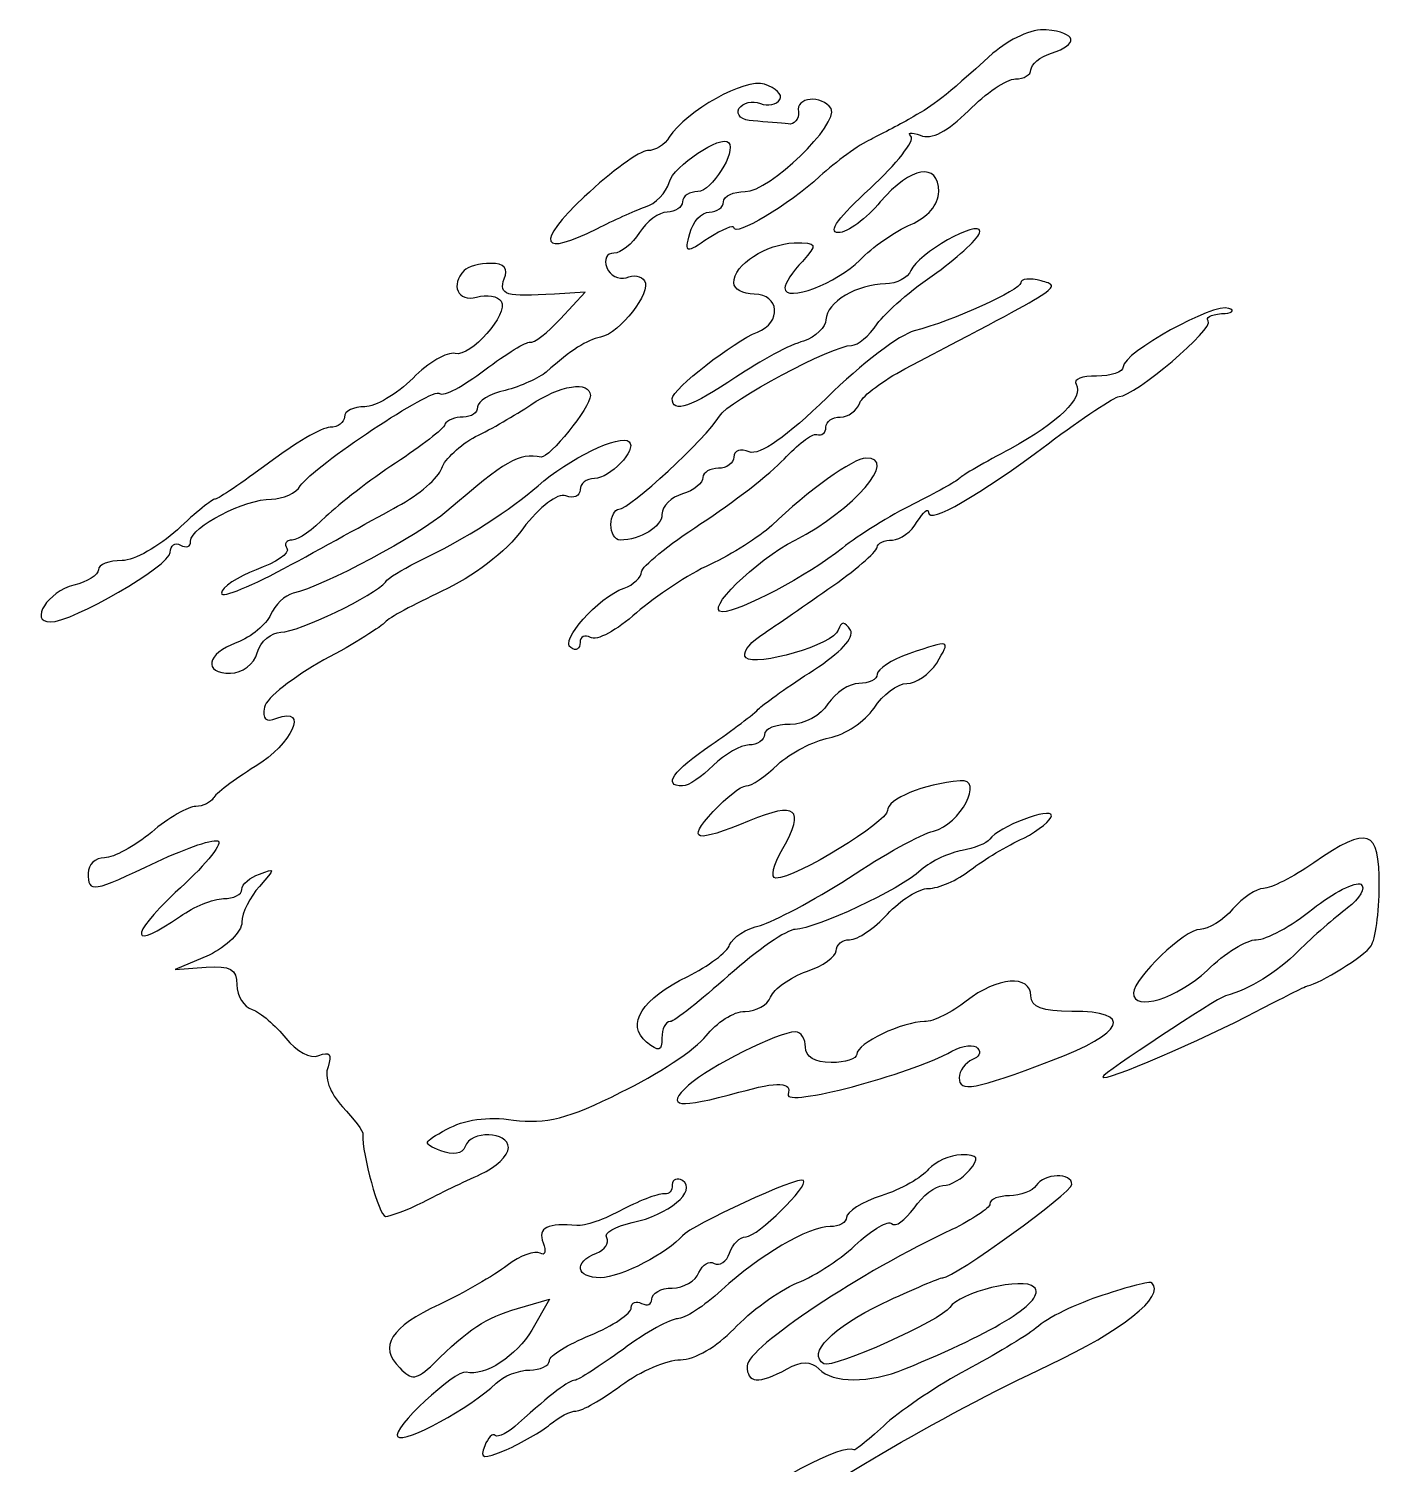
# Model space of a CAD drawing. Extents: x 0 to 69.4, y 0 to 30.3.
# Drawn here: x 67.052 to 69.34, y 9.787 to 12.219 of the extents above; entities that cross this region are included whole.
import ezdxf

# ---------------------------------------------------------------- set-up
doc = ezdxf.new("R2010")
doc.units = 0
doc.header["$MEASUREMENT"] = 0
doc.layers.get('0').update_dxf_attribs({"linetype": 'CONTINUOUS'})

msp = doc.modelspace()

# ---------------------------------------------------------------- linework, layer by layer
at = {"color": 0, "linetype": 'CONTINUOUS'}
for p, q in [((68.6853, 12.1774), (68.6853, 12.1774)), ((67.7896, 11.8094), (67.7896, 11.8094)), ((67.9944, 11.7729), (67.9424, 11.7695)), ((67.9528, 11.7278), (67.9944, 11.7729)), ((69.2286, 10.806), (69.2286, 10.806)), ((67.3574, 10.6498), (67.3001, 10.6255)), ((67.3001, 10.6255), (67.3522, 10.629)), ((68.6401, 10.5717), (68.6401, 10.5717)), ((68.576, 10.287), (68.576, 10.287)), ((68.1419, 10.261), (68.1419, 10.261)), ((68.7582, 10.2592), (68.7582, 10.2592)), ((68.8711, 10.0735), (68.8711, 10.0735)), ((67.8799, 10.0509), (67.9338, 10.0666)), ((67.9338, 10.0666), (67.9042, 10.0145))]:
    msp.add_line(p, q, dxfattribs=at)
for points in [[(68.7756, 12.2173), (68.7512, 12.2191), (68.7131, 12.2017), (68.6853, 12.1774)], [(68.7843, 12.1774), (68.8311, 12.193), (68.8276, 12.2121), (68.7756, 12.2173)], [(68.6853, 12.1774), (68.5985, 12.0993), (68.5864, 12.0906), (68.5499, 12.0698)], [(68.7496, 12.1496), (68.7496, 12.1583), (68.7651, 12.1722), (68.7843, 12.1774)], [(68.7235, 12.134), (68.7374, 12.134), (68.7496, 12.1409), (68.7496, 12.1496)], [(68.2982, 12.1253), (68.2653, 12.1357), (68.1663, 12.0802), (68.1368, 12.0351)], [(68.3243, 12.0993), (68.3294, 12.108), (68.3174, 12.1184), (68.2982, 12.1253)], [(68.6436, 12.0802), (68.6732, 12.1097), (68.7079, 12.134), (68.7235, 12.134)], [(68.2549, 12.0837), (68.2618, 12.0941), (68.2774, 12.0975), (68.2913, 12.0923)], [(68.2913, 12.0923), (68.3035, 12.0871), (68.319, 12.0906), (68.3243, 12.0993)], [(68.4111, 12.0837), (68.3954, 12.108), (68.3503, 12.1028), (68.3556, 12.0784)], [(68.2792, 12.0629), (68.26, 12.0629), (68.2496, 12.0732), (68.2549, 12.0837)], [(68.2653, 11.9431), (68.3069, 11.9431), (68.425, 12.0577), (68.4111, 12.0837)], [(68.3556, 12.0784), (68.3572, 12.0663), (68.3486, 12.0559), (68.3382, 12.0577)], [(68.5499, 12.0698), (68.5308, 12.0577), (68.4979, 12.042), (68.4788, 12.0316)], [(68.5621, 12.0386), (68.5811, 12.0299), (68.6089, 12.0455), (68.6436, 12.0802)], [(68.1368, 11.9587), (68.1438, 11.9865), (68.2253, 12.0403), (68.2375, 12.0264)], [(68.3382, 12.0577), (68.326, 12.0594), (68.3, 12.0611), (68.2792, 12.0629)], [(68.5464, 12.0368), (68.5394, 12.0438), (68.5464, 12.0438), (68.5621, 12.0386)], [(68.1368, 12.0351), (68.1299, 12.0229), (68.1125, 12.0125), (68.1003, 12.0125)], [(68.2375, 12.0264), (68.2514, 12.0108), (68.2079, 11.9431), (68.1854, 11.9431)], [(68.4788, 12.0316), (68.4579, 12.0229), (68.4197, 11.9934), (68.3919, 11.9691)], [(68.4771, 11.9483), (68.5222, 11.99), (68.5533, 12.0299), (68.5464, 12.0368)], [(68.1003, 12.0125), (68.0864, 12.0125), (68.0396, 11.9778), (67.9928, 11.9344)], [(68.5933, 11.9431), (68.5933, 11.9934), (68.5464, 11.9865), (68.4944, 11.9257)], [(68.3919, 11.9691), (68.3399, 11.9205), (68.2461, 11.865), (68.2461, 11.8823)], [(68.0951, 11.917), (68.1142, 11.9222), (68.1315, 11.9413), (68.1368, 11.9587)], [(68.1854, 11.9431), (68.1715, 11.9431), (68.1593, 11.9361), (68.1593, 11.9257)], [(68.2288, 11.9257), (68.2288, 11.9361), (68.2461, 11.9431), (68.2653, 11.9431)], [(68.4232, 11.8736), (68.4042, 11.8736), (68.425, 11.9014), (68.4771, 11.9483)], [(68.5464, 11.8875), (68.5742, 11.8997), (68.5933, 11.9205), (68.5933, 11.9431)], [(67.9928, 11.9344), (67.9094, 11.8545), (67.9181, 11.832), (68.0153, 11.8806)], [(68.0153, 11.8806), (68.0414, 11.8945), (68.0778, 11.9101), (68.0951, 11.917)], [(68.1593, 11.9257), (68.1593, 11.917), (68.1472, 11.9084), (68.1333, 11.9084)], [(68.2044, 11.9084), (68.2183, 11.9084), (68.2288, 11.917), (68.2288, 11.9257)], [(68.4944, 11.9257), (68.4718, 11.8979), (68.4389, 11.8736), (68.4232, 11.8736)], [(68.1333, 11.9084), (68.1194, 11.9084), (68.0986, 11.8927), (68.0864, 11.8736)], [(68.1715, 11.8719), (68.1767, 11.8927), (68.1924, 11.9084), (68.2044, 11.9084)], [(68.6628, 11.8754), (68.6628, 11.8979), (68.5568, 11.8372), (68.5464, 11.8094)], [(68.0864, 11.8736), (68.0743, 11.8545), (68.0551, 11.8389), (68.0431, 11.8389)], [(68.2044, 11.865), (68.1646, 11.8372), (68.1628, 11.8389), (68.1715, 11.8719)], [(68.2461, 11.8823), (68.2461, 11.8875), (68.2271, 11.8788), (68.2044, 11.865)], [(68.4597, 11.8268), (68.4806, 11.8493), (68.5188, 11.8754), (68.5464, 11.8875)], [(68.5899, 11.8059), (68.6297, 11.8354), (68.6628, 11.865), (68.6628, 11.8754)], [(68.2461, 11.7886), (68.2461, 11.8198), (68.3017, 11.8545), (68.3486, 11.8563)], [(68.3486, 11.8563), (68.3885, 11.8563), (68.3885, 11.8545), (68.3625, 11.825)], [(67.8347, 11.8216), (67.8157, 11.8216), (67.7949, 11.8163), (67.7896, 11.8094)], [(67.8574, 11.7955), (67.8643, 11.8129), (67.8574, 11.8216), (67.8347, 11.8216)], [(68.0431, 11.8389), (68.031, 11.8389), (68.0257, 11.8285), (68.031, 11.8146)], [(68.3329, 11.7799), (68.3329, 11.7538), (68.4215, 11.7886), (68.4597, 11.8268)], [(68.3625, 11.825), (68.3451, 11.8077), (68.3329, 11.7868), (68.3329, 11.7799)], [(67.7896, 11.8094), (67.7653, 11.7851), (67.7792, 11.7556), (67.8104, 11.7643)], [(67.9424, 11.7695), (67.8608, 11.7643), (67.8469, 11.7677), (67.8574, 11.7955)], [(68.031, 11.8146), (68.0361, 11.8007), (68.0517, 11.7938), (68.0639, 11.7972)], [(68.0639, 11.7972), (68.076, 11.8025), (68.0899, 11.8007), (68.0951, 11.792)], [(68.4892, 11.7191), (68.5031, 11.7382), (68.5482, 11.7782), (68.5899, 11.8059)], [(68.5464, 11.8094), (68.5413, 11.7972), (68.5222, 11.7868), (68.5031, 11.7868)], [(68.7669, 11.792), (68.7478, 11.7972), (68.7322, 11.7955), (68.7322, 11.7886)], [(68.0951, 11.792), (68.1072, 11.7729), (68.0535, 11.7035), (68.0206, 11.6966)], [(68.2808, 11.7695), (68.2618, 11.7695), (68.2461, 11.7782), (68.2461, 11.7886)], [(68.5031, 11.7868), (68.4563, 11.7868), (68.4024, 11.7556), (68.4024, 11.7261)], [(68.536, 11.6427), (68.8068, 11.7851), (68.8033, 11.7816), (68.7669, 11.792)], [(68.7322, 11.7886), (68.7322, 11.7764), (68.6176, 11.7243), (68.5517, 11.707)], [(67.8521, 11.7573), (67.866, 11.7365), (67.8, 11.6618), (67.774, 11.6688)], [(67.8104, 11.7643), (67.8278, 11.7695), (67.8469, 11.766), (67.8521, 11.7573)], [(68.2861, 11.7052), (68.3278, 11.7209), (68.3243, 11.7695), (68.2808, 11.7695)], [(69.0846, 11.7452), (69.0603, 11.7556), (68.9058, 11.6705), (68.9058, 11.6462)], [(67.9007, 11.6879), (67.9076, 11.6861), (67.9303, 11.7035), (67.9528, 11.7278)], [(68.4024, 11.7261), (68.4024, 11.7139), (68.385, 11.6966), (68.3642, 11.6896)], [(68.8989, 11.5959), (68.9249, 11.5959), (69.0619, 11.7122), (69.0499, 11.7243)], [(69.0499, 11.7243), (69.0446, 11.7295), (69.0533, 11.7347), (69.0724, 11.7365)], [(69.0724, 11.7365), (69.0897, 11.7365), (69.0967, 11.7417), (69.0846, 11.7452)], [(68.1419, 11.5924), (68.1419, 11.608), (68.2461, 11.6896), (68.2861, 11.7052)], [(68.5517, 11.707), (68.529, 11.7018), (68.4614, 11.6514), (68.4042, 11.5942)], [(68.4458, 11.6827), (68.4563, 11.6827), (68.4753, 11.6983), (68.4892, 11.7191)], [(67.8243, 11.641), (67.8608, 11.6688), (67.8956, 11.6896), (67.9007, 11.6879)], [(68.0206, 11.6966), (67.9963, 11.6913), (67.9719, 11.6757), (67.9285, 11.6375)], [(68.2218, 11.5629), (68.2375, 11.589), (68.4146, 11.6827), (68.4458, 11.6827)], [(68.3642, 11.6896), (68.3417, 11.6844), (68.2913, 11.6566), (68.2496, 11.6288)], [(67.774, 11.6688), (67.7601, 11.6722), (67.7289, 11.6532), (67.7028, 11.6271)], [(67.7028, 11.6271), (67.675, 11.5993), (67.6386, 11.5786), (67.6213, 11.5786)], [(67.7479, 11.6011), (67.7549, 11.5959), (67.7879, 11.6132), (67.8243, 11.641)], [(67.9285, 11.6375), (67.9164, 11.6271), (67.8851, 11.6132), (67.859, 11.6063)], [(68.2496, 11.6288), (68.175, 11.5786), (68.1419, 11.5664), (68.1419, 11.5924)], [(68.4597, 11.5855), (68.4649, 11.5976), (68.4996, 11.6236), (68.536, 11.6427)], [(68.8607, 11.6306), (68.8364, 11.6306), (68.8207, 11.6254), (68.826, 11.6167)], [(68.9058, 11.6462), (68.9058, 11.6375), (68.885, 11.6306), (68.8607, 11.6306)], [(67.5119, 11.4449), (67.5344, 11.4779), (67.7375, 11.6132), (67.7479, 11.6011)], [(67.859, 11.6063), (67.8331, 11.6011), (67.8122, 11.5872), (67.8122, 11.5786)], [(67.9025, 11.582), (67.9511, 11.615), (68.0032, 11.6236), (68.0032, 11.5976)], [(68.826, 11.6167), (68.8399, 11.5942), (68.7964, 11.5525), (68.7149, 11.5074)], [(67.6213, 11.5786), (67.6021, 11.5786), (67.5865, 11.5716), (67.5865, 11.5612)], [(67.8122, 11.5786), (67.8122, 11.5681), (67.8018, 11.5612), (67.7879, 11.5612)], [(67.8088, 11.5282), (67.8347, 11.5404), (67.8764, 11.5647), (67.9025, 11.582)], [(68.0032, 11.5976), (68.0032, 11.5768), (67.9338, 11.4918), (67.9199, 11.4935)], [(68.4042, 11.5942), (68.3364, 11.5282), (68.2896, 11.4952), (68.2722, 11.5022)], [(68.4267, 11.5612), (68.4406, 11.5612), (68.4544, 11.5716), (68.4597, 11.5855)], [(68.779, 11.5161), (68.8364, 11.5595), (68.8919, 11.5959), (68.8989, 11.5959)], [(67.5865, 11.5612), (67.5865, 11.5525), (67.5761, 11.5438), (67.5622, 11.5438)], [(67.7879, 11.5612), (67.774, 11.5612), (67.7601, 11.556), (67.7567, 11.549)], [(68.0517, 11.4049), (68.069, 11.4049), (68.1993, 11.5247), (68.2218, 11.5629)], [(68.4024, 11.5438), (68.4024, 11.5543), (68.4128, 11.5612), (68.4267, 11.5612)], [(67.5622, 11.5438), (67.5483, 11.5438), (67.5015, 11.5161), (67.4581, 11.4831)], [(67.7567, 11.549), (67.7549, 11.5404), (67.7167, 11.5126), (67.6733, 11.4831)], [(67.7514, 11.4744), (67.7567, 11.49), (67.7826, 11.5143), (67.8088, 11.5282)], [(67.9146, 11.4449), (67.965, 11.49), (68.0551, 11.5334), (68.069, 11.5195)], [(68.3313, 11.49), (68.3538, 11.5143), (68.3781, 11.5334), (68.3868, 11.5317)], [(68.3868, 11.5317), (68.3954, 11.5282), (68.4024, 11.5352), (68.4024, 11.5438)], [(68.069, 11.5195), (68.0829, 11.5056), (68.0361, 11.457), (68.0101, 11.457)], [(68.2722, 11.5022), (68.2583, 11.5091), (68.2461, 11.5039), (68.2461, 11.4935)], [(68.576, 11.3997), (68.576, 11.3789), (68.661, 11.4275), (68.779, 11.5161)], [(68.7149, 11.5074), (68.6714, 11.4848), (68.6332, 11.4622), (68.6281, 11.457)], [(67.4581, 11.4831), (67.4129, 11.4501), (67.3731, 11.4223), (67.3678, 11.4223)], [(67.6733, 11.4831), (67.6299, 11.4553), (67.5778, 11.4136), (67.5553, 11.3928)], [(67.9199, 11.4935), (67.8817, 11.5004), (67.8608, 11.4883), (67.7601, 11.4015)], [(68.1906, 11.3806), (68.2444, 11.4154), (68.3086, 11.4657), (68.3313, 11.49)], [(68.2461, 11.4935), (68.2461, 11.4831), (68.234, 11.4744), (68.2201, 11.4744)], [(68.4701, 11.4918), (68.4493, 11.4918), (68.3711, 11.4362), (68.3104, 11.3772)], [(68.3503, 11.3529), (68.451, 11.4049), (68.5256, 11.4918), (68.4701, 11.4918)], [(67.6768, 11.4102), (67.7132, 11.4293), (67.7463, 11.4588), (67.7514, 11.4744)], [(68.0101, 11.457), (67.9963, 11.457), (67.9858, 11.4483), (67.9858, 11.4379)], [(68.194, 11.4588), (68.194, 11.4501), (68.1785, 11.4362), (68.1593, 11.431)], [(68.2201, 11.4744), (68.2063, 11.4744), (68.194, 11.4674), (68.194, 11.4588)], [(68.6281, 11.457), (68.6228, 11.4518), (68.5881, 11.4327), (68.5499, 11.4136)], [(67.4633, 11.4223), (67.4824, 11.4223), (67.505, 11.4327), (67.5119, 11.4449)], [(67.7081, 11.3147), (67.7949, 11.3563), (67.8694, 11.4049), (67.9146, 11.4449)], [(67.9615, 11.4275), (67.9476, 11.4327), (67.9181, 11.4102), (67.8886, 11.372)], [(67.9858, 11.4379), (67.9858, 11.4275), (67.9754, 11.4223), (67.9615, 11.4275)], [(68.1593, 11.431), (68.1403, 11.4258), (68.1246, 11.4102), (68.1246, 11.3963)], [(67.3678, 11.4223), (67.3626, 11.4223), (67.3349, 11.3997), (67.3036, 11.3702)], [(67.3261, 11.3511), (67.3261, 11.3754), (67.4182, 11.4223), (67.4633, 11.4223)], [(67.4963, 11.3112), (67.5606, 11.3459), (67.6421, 11.3911), (67.6768, 11.4102)], [(68.5499, 11.4136), (68.5118, 11.3945), (68.4579, 11.3615), (68.4301, 11.339)], [(68.5568, 11.3841), (68.5672, 11.3997), (68.576, 11.4084), (68.576, 11.3997)], [(67.5553, 11.3928), (67.5328, 11.3702), (67.5085, 11.3529), (67.4981, 11.3529)], [(67.7601, 11.4015), (67.7115, 11.3598), (67.5518, 11.2747), (67.4997, 11.2626)], [(68.0379, 11.3789), (68.0379, 11.3928), (68.0449, 11.4049), (68.0517, 11.4049)], [(68.1246, 11.3963), (68.1246, 11.3754), (68.0882, 11.3529), (68.0535, 11.3529)], [(68.5153, 11.3529), (68.5274, 11.3529), (68.5482, 11.3668), (68.5568, 11.3841)], [(67.3036, 11.3702), (67.2724, 11.3424), (67.2307, 11.3181), (67.2099, 11.3181)], [(67.8886, 11.372), (67.8608, 11.332), (67.8035, 11.2904), (67.7514, 11.2661)], [(68.0535, 11.3529), (68.0449, 11.3529), (68.0379, 11.365), (68.0379, 11.3789)], [(68.0899, 11.299), (68.0899, 11.3077), (68.135, 11.3442), (68.1906, 11.3806)], [(68.3104, 11.3772), (68.2896, 11.3581), (68.2426, 11.3286), (68.2063, 11.3112)], [(67.2914, 11.332), (67.2914, 11.3442), (67.3001, 11.3494), (67.3088, 11.3442)], [(67.3088, 11.3442), (67.3192, 11.339), (67.3261, 11.3407), (67.3261, 11.3511)], [(67.4893, 11.339), (67.4946, 11.3303), (67.4703, 11.3147), (67.4372, 11.3025)], [(67.4981, 11.3529), (67.4876, 11.3529), (67.4842, 11.3459), (67.4893, 11.339)], [(68.2271, 11.2313), (68.194, 11.2313), (68.2826, 11.3181), (68.3503, 11.3529)], [(68.4301, 11.339), (68.3711, 11.2921), (68.2565, 11.2313), (68.2271, 11.2313)], [(68.4058, 11.2695), (68.451, 11.3008), (68.4875, 11.332), (68.4892, 11.3407)], [(68.4892, 11.3407), (68.4892, 11.3477), (68.5014, 11.3529), (68.5153, 11.3529)], [(67.0883, 11.214), (67.1265, 11.214), (67.2914, 11.3095), (67.2914, 11.332)], [(67.2099, 11.3181), (67.1872, 11.3181), (67.1699, 11.3112), (67.1699, 11.3025)], [(67.3782, 11.2626), (67.3782, 11.2539), (67.4303, 11.2747), (67.4963, 11.3112)], [(67.656, 11.2817), (67.6611, 11.2886), (67.6838, 11.3025), (67.7081, 11.3147)], [(68.2063, 11.3112), (68.1697, 11.2956), (68.1142, 11.2574), (68.0813, 11.2296)], [(67.1699, 11.3025), (67.1699, 11.2938), (67.1508, 11.2817), (67.1282, 11.2765)], [(67.4372, 11.3025), (67.406, 11.2904), (67.3782, 11.273), (67.3782, 11.2626)], [(68.0604, 11.2713), (68.076, 11.2765), (68.0899, 11.2904), (68.0899, 11.299)], [(67.1282, 11.2765), (67.0849, 11.2661), (67.0518, 11.214), (67.0883, 11.214)], [(67.4997, 11.2626), (67.4858, 11.2591), (67.4685, 11.2435), (67.4615, 11.2261)], [(67.4789, 11.1966), (67.5085, 11.1966), (67.6386, 11.2591), (67.656, 11.2817)], [(67.7514, 11.2661), (67.7046, 11.2435), (67.6611, 11.2209), (67.656, 11.214)], [(67.9701, 11.1706), (67.9511, 11.181), (68.0153, 11.2556), (68.0604, 11.2713)], [(68.2896, 11.1897), (68.3086, 11.2018), (68.3607, 11.2383), (68.4058, 11.2695)], [(67.4615, 11.2261), (67.4546, 11.2105), (67.4286, 11.1879), (67.4043, 11.1793)], [(67.656, 11.214), (67.6507, 11.207), (67.6039, 11.1775), (67.5518, 11.1497)], [(68.0813, 11.2296), (68.0483, 11.2001), (68.0136, 11.181), (68.0032, 11.1879)], [(68.444, 11.2001), (68.4336, 11.2157), (68.4285, 11.2157), (68.4232, 11.2001)], [(67.439, 11.1619), (67.4442, 11.181), (67.4633, 11.1966), (67.4789, 11.1966)], [(68.0032, 11.1879), (67.9944, 11.1931), (67.9858, 11.1897), (67.9858, 11.1793)], [(68.2669, 11.1532), (68.26, 11.1602), (68.2704, 11.1758), (68.2896, 11.1897)], [(68.4232, 11.2001), (68.4163, 11.1758), (68.2826, 11.1376), (68.2669, 11.1532)], [(68.3815, 11.1324), (68.4267, 11.1619), (68.451, 11.1879), (68.444, 11.2001)], [(67.4043, 11.1793), (67.3522, 11.1602), (67.3469, 11.1272), (67.3939, 11.1272)], [(67.9858, 11.1793), (67.9858, 11.1688), (67.9789, 11.1636), (67.9701, 11.1706)], [(68.5899, 11.1445), (68.6142, 11.1845), (68.6142, 11.1845), (68.5429, 11.1602)], [(67.3939, 11.1272), (67.4129, 11.1272), (67.4338, 11.1428), (67.439, 11.1619)], [(67.5518, 11.1497), (67.4997, 11.1203), (67.4546, 11.0856), (67.4511, 11.0699)], [(68.5429, 11.1602), (68.5135, 11.1497), (68.4892, 11.1341), (68.4892, 11.1254)], [(68.5394, 11.1099), (68.5551, 11.1099), (68.5776, 11.1254), (68.5899, 11.1445)], [(68.2896, 11.0682), (68.3, 11.0769), (68.3399, 11.1064), (68.3815, 11.1324)], [(68.4892, 11.1254), (68.4892, 11.1168), (68.4753, 11.1099), (68.4579, 11.1099)], [(68.4579, 11.1099), (68.4424, 11.1099), (68.4181, 11.0942), (68.4058, 11.0751)], [(68.484, 11.0682), (68.4979, 11.0908), (68.5239, 11.1099), (68.5394, 11.1099)], [(67.4719, 11.0508), (67.5275, 11.0717), (67.4981, 11.0074), (67.4356, 10.9692)], [(67.4511, 11.0699), (67.4476, 11.0491), (67.4529, 11.0439), (67.4719, 11.0508)], [(68.2079, 11.0057), (68.2426, 11.03), (68.2808, 11.0578), (68.2896, 11.0682)], [(68.4058, 11.0751), (68.3938, 11.056), (68.366, 11.0404), (68.3417, 11.0404)], [(68.4076, 11.0178), (68.4354, 11.0231), (68.4683, 11.0456), (68.484, 11.0682)], [(68.2982, 11.0231), (68.2982, 11.0144), (68.2861, 11.0057), (68.2722, 11.0057)], [(68.3417, 11.0404), (68.3174, 11.0404), (68.2982, 11.0335), (68.2982, 11.0231)], [(68.3208, 10.9727), (68.3417, 10.9918), (68.3815, 11.0126), (68.4076, 11.0178)], [(68.1593, 10.9362), (68.1246, 10.9362), (68.1438, 10.9623), (68.2079, 11.0057)], [(68.2722, 11.0057), (68.2583, 11.0057), (68.2306, 10.9901), (68.2114, 10.971)], [(67.4356, 10.9692), (67.399, 10.9467), (67.3678, 10.9224), (67.3643, 10.9154)], [(68.2114, 10.971), (68.1924, 10.9519), (68.1697, 10.9362), (68.1593, 10.9362)], [(68.2669, 10.9362), (68.2757, 10.9362), (68.3, 10.9519), (68.3208, 10.9727)], [(68.6297, 10.9449), (68.5672, 10.9397), (68.5065, 10.9137), (68.5065, 10.8946)], [(68.5846, 10.8599), (68.6297, 10.8703), (68.6714, 10.9501), (68.6297, 10.9449)], [(68.2114, 10.8928), (68.234, 10.9172), (68.2583, 10.9362), (68.2669, 10.9362)], [(67.3349, 10.9015), (67.3226, 10.9015), (67.2879, 10.8824), (67.2601, 10.8581)], [(67.3643, 10.9154), (67.3608, 10.9085), (67.3469, 10.9015), (67.3349, 10.9015)], [(68.3294, 10.8303), (68.3676, 10.8981), (68.3521, 10.9102), (68.2722, 10.8772)], [(68.7843, 10.8859), (68.7843, 10.9015), (68.694, 10.8668), (68.6801, 10.846)], [(68.2722, 10.8772), (68.1801, 10.839), (68.1646, 10.8425), (68.2114, 10.8928)], [(68.5065, 10.8946), (68.5065, 10.8755), (68.3521, 10.78), (68.3174, 10.78)], [(68.7374, 10.8477), (68.7635, 10.8616), (68.7843, 10.879), (68.7843, 10.8859)], [(67.2601, 10.8581), (67.2307, 10.8338), (67.196, 10.8147), (67.1803, 10.8147)], [(67.2689, 10.8078), (67.321, 10.8321), (67.3678, 10.8477), (67.3731, 10.8425)], [(68.4406, 10.78), (68.4996, 10.8199), (68.5637, 10.8547), (68.5846, 10.8599)], [(68.6471, 10.7939), (68.6697, 10.8112), (68.7096, 10.8356), (68.7374, 10.8477)], [(69.3397, 10.7678), (69.3397, 10.8633), (69.3224, 10.8703), (69.2286, 10.806)], [(67.3731, 10.8425), (67.38, 10.8373), (67.3469, 10.7974), (67.3001, 10.7557)], [(68.3174, 10.78), (68.3086, 10.78), (68.3121, 10.8026), (68.3294, 10.8303)], [(68.6332, 10.8269), (68.6124, 10.8234), (68.5811, 10.8095), (68.5637, 10.7939)], [(68.6801, 10.846), (68.6749, 10.839), (68.6524, 10.8303), (68.6332, 10.8269)], [(67.1803, 10.8147), (67.1647, 10.8147), (67.1525, 10.8026), (67.1525, 10.7887)], [(67.1525, 10.7887), (67.1525, 10.754), (67.1594, 10.7557), (67.2689, 10.8078)], [(69.2286, 10.806), (69.1939, 10.7817), (69.1557, 10.7626), (69.1436, 10.7626)], [(67.4129, 10.7609), (67.4129, 10.7696), (67.4268, 10.7817), (67.4425, 10.7869)], [(67.4425, 10.7869), (67.4703, 10.7974), (67.4703, 10.7974), (67.4425, 10.7661)], [(68.2913, 10.7001), (68.3139, 10.7071), (68.3815, 10.7418), (68.4406, 10.78)], [(68.5637, 10.7939), (68.5256, 10.7592), (68.3868, 10.6949), (68.3503, 10.6932)], [(68.576, 10.7626), (68.5933, 10.7626), (68.6246, 10.7765), (68.6471, 10.7939)], [(69.2269, 10.7279), (69.2617, 10.7557), (69.2999, 10.7748), (69.3085, 10.7696)], [(67.3001, 10.7557), (67.2203, 10.6793), (67.2237, 10.6567), (67.3088, 10.7158)], [(67.3817, 10.7453), (67.399, 10.7453), (67.4129, 10.7522), (67.4129, 10.7609)], [(67.4425, 10.7661), (67.4268, 10.7487), (67.4129, 10.721), (67.4129, 10.7053)], [(68.5065, 10.7192), (68.529, 10.7435), (68.5603, 10.7626), (68.576, 10.7626)], [(69.1436, 10.7626), (69.1314, 10.7626), (69.1089, 10.747), (69.0915, 10.7279)], [(69.3085, 10.7696), (69.3172, 10.7644), (69.3068, 10.7453), (69.286, 10.7297)], [(69.3258, 10.6654), (69.3328, 10.6758), (69.3397, 10.721), (69.3397, 10.7678)], [(67.3088, 10.7158), (67.3314, 10.7314), (67.3643, 10.7453), (67.3817, 10.7453)], [(69.0915, 10.7279), (69.0758, 10.7088), (69.0499, 10.6932), (69.036, 10.6932)], [(69.1314, 10.6758), (69.1487, 10.6758), (69.1904, 10.6984), (69.2269, 10.7279)], [(69.286, 10.7297), (69.2651, 10.714), (69.2269, 10.681), (69.2026, 10.6567)], [(67.4129, 10.7053), (67.4129, 10.6897), (67.3869, 10.6637), (67.3574, 10.6498)], [(68.4424, 10.6758), (68.4563, 10.6758), (68.484, 10.6949), (68.5065, 10.7192)], [(68.3503, 10.6932), (68.3364, 10.6932), (68.2861, 10.6585), (68.2375, 10.6151)], [(68.2392, 10.6672), (68.2444, 10.6793), (68.2669, 10.6949), (68.2913, 10.7001)], [(69.036, 10.6932), (69.0099, 10.6932), (68.9249, 10.6117), (68.9232, 10.5856)], [(68.1681, 10.6134), (68.2028, 10.6308), (68.2357, 10.655), (68.2392, 10.6672)], [(68.3694, 10.6221), (68.3972, 10.6308), (68.4197, 10.6481), (68.4197, 10.6567)], [(68.4197, 10.6567), (68.4197, 10.6672), (68.4301, 10.6758), (68.4424, 10.6758)], [(69.0481, 10.6238), (69.0776, 10.6533), (69.1158, 10.6758), (69.1314, 10.6758)], [(69.2026, 10.6567), (69.1644, 10.6186), (69.121, 10.5926), (69.0793, 10.5804)], [(69.2182, 10.5978), (69.239, 10.6012), (69.3154, 10.6481), (69.3258, 10.6654)], [(67.3522, 10.629), (67.3939, 10.6325), (67.4043, 10.6255), (67.4043, 10.5995)], [(68.0986, 10.5023), (68.0621, 10.5318), (68.0917, 10.5769), (68.1681, 10.6134)], [(68.2375, 10.6151), (68.1906, 10.5735), (68.1454, 10.537), (68.1385, 10.537)], [(68.3086, 10.5787), (68.3139, 10.5926), (68.3417, 10.6117), (68.3694, 10.6221)], [(68.7496, 10.5804), (68.7496, 10.6169), (68.6922, 10.6134), (68.6401, 10.5717)], [(68.9232, 10.5856), (68.9232, 10.5526), (68.9978, 10.5769), (69.0481, 10.6238)], [(67.4043, 10.5995), (67.4043, 10.5804), (67.4164, 10.5613), (67.4303, 10.5578)], [(68.819, 10.5544), (68.7686, 10.5544), (68.7496, 10.5613), (68.7496, 10.5804)], [(69.0793, 10.5804), (69.0637, 10.5769), (68.8711, 10.4485), (68.8711, 10.4433)], [(69.1314, 10.5544), (69.1749, 10.5769), (69.2131, 10.596), (69.2182, 10.5978)], [(67.4303, 10.5578), (67.4442, 10.5526), (67.4703, 10.5301), (67.4876, 10.5092)], [(68.2653, 10.5544), (68.2843, 10.5544), (68.3035, 10.5648), (68.3086, 10.5787)], [(68.6401, 10.5717), (68.6158, 10.5526), (68.5846, 10.537), (68.569, 10.537)], [(68.1385, 10.537), (68.1299, 10.537), (68.1246, 10.5248), (68.1246, 10.5092)], [(68.1993, 10.5127), (68.2167, 10.5353), (68.2461, 10.5544), (68.2653, 10.5544)], [(68.569, 10.537), (68.5325, 10.537), (68.4544, 10.5005), (68.4544, 10.4814)], [(68.7843, 10.471), (68.9093, 10.5179), (68.9249, 10.5544), (68.819, 10.5544)], [(68.8711, 10.4433), (68.8711, 10.4328), (69.0429, 10.5075), (69.1314, 10.5544)], [(67.4876, 10.5092), (67.505, 10.4867), (67.5293, 10.4728), (67.5432, 10.4797)], [(68.0551, 10.4172), (68.116, 10.4467), (68.1819, 10.4901), (68.1993, 10.5127)], [(68.1246, 10.5092), (68.1246, 10.4867), (68.1194, 10.4849), (68.0986, 10.5023)], [(68.3503, 10.5196), (68.3225, 10.5196), (68.2044, 10.4606), (68.1697, 10.4294)], [(68.3676, 10.4936), (68.3676, 10.5075), (68.3607, 10.5196), (68.3503, 10.5196)], [(67.5432, 10.4797), (67.5622, 10.4867), (67.5657, 10.4814), (67.5588, 10.4606)], [(68.3382, 10.4137), (68.3313, 10.3912), (68.5429, 10.4467), (68.6158, 10.4867)], [(68.4111, 10.4676), (68.3833, 10.4676), (68.3676, 10.478), (68.3676, 10.4936)], [(68.6158, 10.4867), (68.635, 10.4971), (68.654, 10.4988), (68.6593, 10.4919)], [(68.6593, 10.4919), (68.6663, 10.4849), (68.661, 10.4762), (68.6506, 10.4728)], [(67.5588, 10.4606), (67.5518, 10.4433), (67.5622, 10.4155), (67.5831, 10.3929)], [(68.4544, 10.4814), (68.4544, 10.4745), (68.4354, 10.4676), (68.4111, 10.4676)], [(68.6506, 10.4728), (68.6385, 10.4676), (68.6281, 10.4537), (68.6281, 10.4415)], [(68.6281, 10.4415), (68.6281, 10.4172), (68.6524, 10.4207), (68.7843, 10.471)], [(68.2549, 10.4172), (68.3225, 10.4363), (68.3451, 10.4346), (68.3382, 10.4137)], [(67.8729, 10.3703), (67.9285, 10.3634), (67.965, 10.3721), (68.0551, 10.4172)], [(68.1697, 10.4294), (68.1281, 10.3912), (68.1524, 10.3894), (68.2549, 10.4172)], [(67.5831, 10.3929), (67.6021, 10.3721), (67.6194, 10.3512), (67.6178, 10.346)], [(67.7601, 10.3547), (67.7879, 10.3703), (67.8296, 10.3773), (67.8729, 10.3703)], [(67.6178, 10.346), (67.616, 10.313), (67.6456, 10.2071), (67.656, 10.2071)], [(67.7497, 10.3183), (67.7185, 10.3304), (67.7185, 10.3321), (67.7601, 10.3547)], [(67.8643, 10.3235), (67.8643, 10.3512), (67.8, 10.353), (67.7914, 10.3252)], [(67.7914, 10.3252), (67.7861, 10.313), (67.7706, 10.3096), (67.7497, 10.3183)], [(67.8174, 10.2783), (67.8435, 10.2905), (67.8643, 10.3096), (67.8643, 10.3235)], [(68.6315, 10.3113), (68.6124, 10.3113), (68.5881, 10.2992), (68.576, 10.287)], [(68.6454, 10.2853), (68.6628, 10.3061), (68.661, 10.3113), (68.6315, 10.3113)], [(67.7201, 10.2314), (67.7463, 10.2453), (67.7896, 10.2662), (67.8174, 10.2783)], [(68.0743, 10.1967), (68.135, 10.2089), (68.1854, 10.2505), (68.1593, 10.2679)], [(68.1593, 10.2679), (68.1507, 10.2731), (68.1419, 10.2696), (68.1419, 10.261)], [(68.3642, 10.2679), (68.3572, 10.2766), (68.1732, 10.1915), (68.1593, 10.1742)], [(68.2669, 10.1725), (68.2861, 10.1725), (68.3746, 10.2592), (68.3642, 10.2679)], [(68.576, 10.287), (68.5656, 10.2731), (68.529, 10.2523), (68.4961, 10.2419)], [(68.6003, 10.2592), (68.6142, 10.2592), (68.6332, 10.2714), (68.6454, 10.2853)], [(68.819, 10.261), (68.819, 10.2818), (68.7721, 10.2801), (68.7582, 10.2592)], [(68.1299, 10.2453), (68.1211, 10.2471), (68.0899, 10.2349), (68.0586, 10.2193)], [(68.1419, 10.261), (68.1419, 10.2505), (68.1368, 10.2436), (68.1299, 10.2453)], [(68.4961, 10.2419), (68.4632, 10.2314), (68.4371, 10.2141), (68.4371, 10.2054)], [(68.5517, 10.221), (68.5656, 10.2419), (68.5881, 10.2592), (68.6003, 10.2592)], [(68.6003, 10.103), (68.6193, 10.103), (68.819, 10.2471), (68.819, 10.261)], [(68.7131, 10.2419), (68.6957, 10.2419), (68.6801, 10.2367), (68.6801, 10.228)], [(68.7582, 10.2592), (68.7531, 10.2505), (68.7322, 10.2419), (68.7131, 10.2419)], [(67.656, 10.2071), (67.6646, 10.2071), (67.6924, 10.2176), (67.7201, 10.2314)], [(68.0586, 10.2193), (68.0275, 10.2019), (67.9928, 10.1898), (67.9806, 10.1915)], [(68.5135, 10.195), (68.5204, 10.188), (68.536, 10.2002), (68.5517, 10.221)], [(68.6801, 10.228), (68.6801, 10.221), (68.6506, 10.2019), (68.6158, 10.1846)], [(67.9806, 10.1915), (67.9319, 10.1967), (67.9129, 10.188), (67.9233, 10.1621)], [(68.031, 10.1707), (68.0257, 10.1794), (68.0449, 10.1898), (68.0743, 10.1967)], [(68.4371, 10.2054), (68.4371, 10.1967), (68.425, 10.1898), (68.4093, 10.1898)], [(68.4563, 10.1621), (68.4822, 10.1863), (68.5083, 10.2002), (68.5135, 10.195)], [(68.0136, 10.1447), (68.0275, 10.1499), (68.0361, 10.1621), (68.031, 10.1707)], [(68.1593, 10.1742), (68.1368, 10.1464), (68.0535, 10.103), (68.0206, 10.103)], [(68.4093, 10.1898), (68.3729, 10.1898), (68.2896, 10.1412), (68.2253, 10.0822)], [(68.2392, 10.1447), (68.2444, 10.1603), (68.2565, 10.1725), (68.2669, 10.1725)], [(68.6158, 10.1846), (68.4649, 10.1152), (68.2688, 9.98497), (68.2688, 9.95372)], [(67.9181, 10.1447), (67.9094, 10.1499), (67.8851, 10.1412), (67.8625, 10.1239)], [(67.9233, 10.1621), (67.9285, 10.1482), (67.9268, 10.1395), (67.9181, 10.1447)], [(68.0206, 10.103), (67.9789, 10.103), (67.9736, 10.1291), (68.0136, 10.1447)], [(68.2132, 10.1273), (68.2218, 10.1221), (68.234, 10.1308), (68.2392, 10.1447)], [(68.3538, 10.0943), (68.385, 10.1065), (68.4319, 10.1378), (68.4563, 10.1621)], [(67.8625, 10.1239), (67.84, 10.1065), (67.7879, 10.077), (67.7479, 10.0579)], [(68.1871, 10.1117), (68.194, 10.1256), (68.2044, 10.1325), (68.2132, 10.1273)], [(68.1419, 10.0857), (68.1611, 10.0857), (68.1819, 10.0978), (68.1871, 10.1117)], [(68.2461, 10.0162), (68.2739, 10.0457), (68.3208, 10.0805), (68.3538, 10.0943)], [(68.4979, 10.0596), (68.5499, 10.0839), (68.595, 10.103), (68.6003, 10.103)], [(68.7547, 10.0874), (68.7374, 10.1048), (68.6281, 10.0787), (68.6124, 10.0527)], [(68.7808, 9.95546), (68.9024, 10.0128), (68.9788, 10.0718), (68.9544, 10.0943)], [(68.9544, 10.0943), (68.951, 10.0978), (68.9144, 10.0874), (68.8711, 10.0735)], [(68.1072, 10.0666), (68.1072, 10.077), (68.1229, 10.0857), (68.1419, 10.0857)], [(68.2253, 10.0822), (68.1958, 10.0544), (68.1628, 10.0336), (68.1507, 10.0336)], [(68.536, 9.94851), (68.6922, 10.0128), (68.7774, 10.0648), (68.7547, 10.0874)], [(68.8711, 10.0735), (68.8276, 10.0596), (68.7774, 10.0353), (68.7582, 10.018)], [(67.7479, 10.0579), (67.6646, 10.0197), (67.6438, 9.98671), (67.6803, 9.95025)], [(67.7375, 9.95719), (67.7965, 10.0162), (67.8261, 10.0353), (67.8799, 10.0509)], [(68.0032, 10.0058), (68.0414, 10.0214), (68.0725, 10.0423), (68.0725, 10.0527)], [(68.0725, 10.0527), (68.0725, 10.0614), (68.0813, 10.0648), (68.0899, 10.0596)], [(68.0899, 10.0596), (68.1003, 10.0544), (68.1072, 10.0579), (68.1072, 10.0666)], [(68.3989, 9.95719), (68.3694, 9.97456), (68.4128, 10.018), (68.4979, 10.0596)], [(68.6124, 10.0527), (68.5985, 10.0318), (68.4146, 9.94851), (68.3989, 9.95719)], [(68.1507, 10.0336), (68.1403, 10.0336), (68.0968, 10.011), (68.0586, 9.9815)], [(67.9042, 10.0145), (67.8782, 9.97108), (67.8243, 9.93463), (67.7931, 9.94331)], [(67.9338, 9.9624), (67.9338, 9.97108), (67.965, 9.99018), (68.0032, 10.0058)], [(68.1558, 9.96414), (68.1801, 9.96414), (68.2183, 9.98671), (68.2461, 10.0162)], [(68.7582, 10.018), (68.7392, 10.0023), (68.6853, 9.97108), (68.6401, 9.94678)], [(68.0586, 9.9815), (68.0188, 9.95372), (67.9824, 9.92942), (67.9771, 9.92942)], [(67.6803, 9.95025), (67.7011, 9.92942), (67.7081, 9.92942), (67.7375, 9.95719)], [(67.9007, 9.94678), (67.9181, 9.94678), (67.9338, 9.95372), (67.9338, 9.9624)], [(68.0551, 9.92074), (68.0882, 9.94504), (68.1333, 9.96414), (68.1558, 9.96414)], [(68.2688, 9.95372), (68.2688, 9.92421), (68.2878, 9.92247), (68.3364, 9.94851)], [(68.3364, 9.94851), (68.3607, 9.9624), (68.3764, 9.9624), (68.3903, 9.94851)], [(68.3503, 9.70378), (68.3503, 9.72456), (68.5985, 9.87039), (68.7808, 9.95546)], [(68.3903, 9.94851), (68.4146, 9.92421), (68.4753, 9.92421), (68.536, 9.94851)], [(67.7931, 9.94331), (67.774, 9.94678), (67.6646, 9.84608), (67.6768, 9.83393)], [(67.6768, 9.83393), (67.6889, 9.82178), (67.8, 9.88254), (67.8435, 9.92421)], [(67.8435, 9.92421), (67.8556, 9.93636), (67.8817, 9.94678), (67.9007, 9.94678)], [(67.9771, 9.92942), (67.9667, 9.92942), (67.9372, 9.90685), (67.8817, 9.8565)], [(68.6401, 9.94678), (68.595, 9.92247), (68.5343, 9.88254), (68.5049, 9.8565)], [(67.9789, 9.87733), (67.9893, 9.87733), (68.0222, 9.89643), (68.0551, 9.92074)], [(67.9354, 9.85476), (67.9493, 9.86692), (67.9701, 9.87733), (67.9789, 9.87733)], [(67.8817, 9.8565), (67.8643, 9.84088), (67.8469, 9.83219), (67.8417, 9.83567)], [(67.8608, 9.81136), (67.8868, 9.82351), (67.9199, 9.84261), (67.9354, 9.85476)], [(68.5049, 9.8565), (68.4771, 9.83046), (68.451, 9.80963), (68.4493, 9.81136)], [(67.8417, 9.83567), (67.8382, 9.84088), (67.8296, 9.83219), (67.8243, 9.81831)], [(67.8243, 9.81831), (67.8157, 9.79574), (67.8208, 9.79574), (67.8608, 9.81136)], [(68.4493, 9.81136), (68.4319, 9.82351), (68.3086, 9.75754), (68.2097, 9.68294)]]:
    msp.add_open_spline(points, degree=3, dxfattribs=at)

doc.saveas('drawing.dxf')
